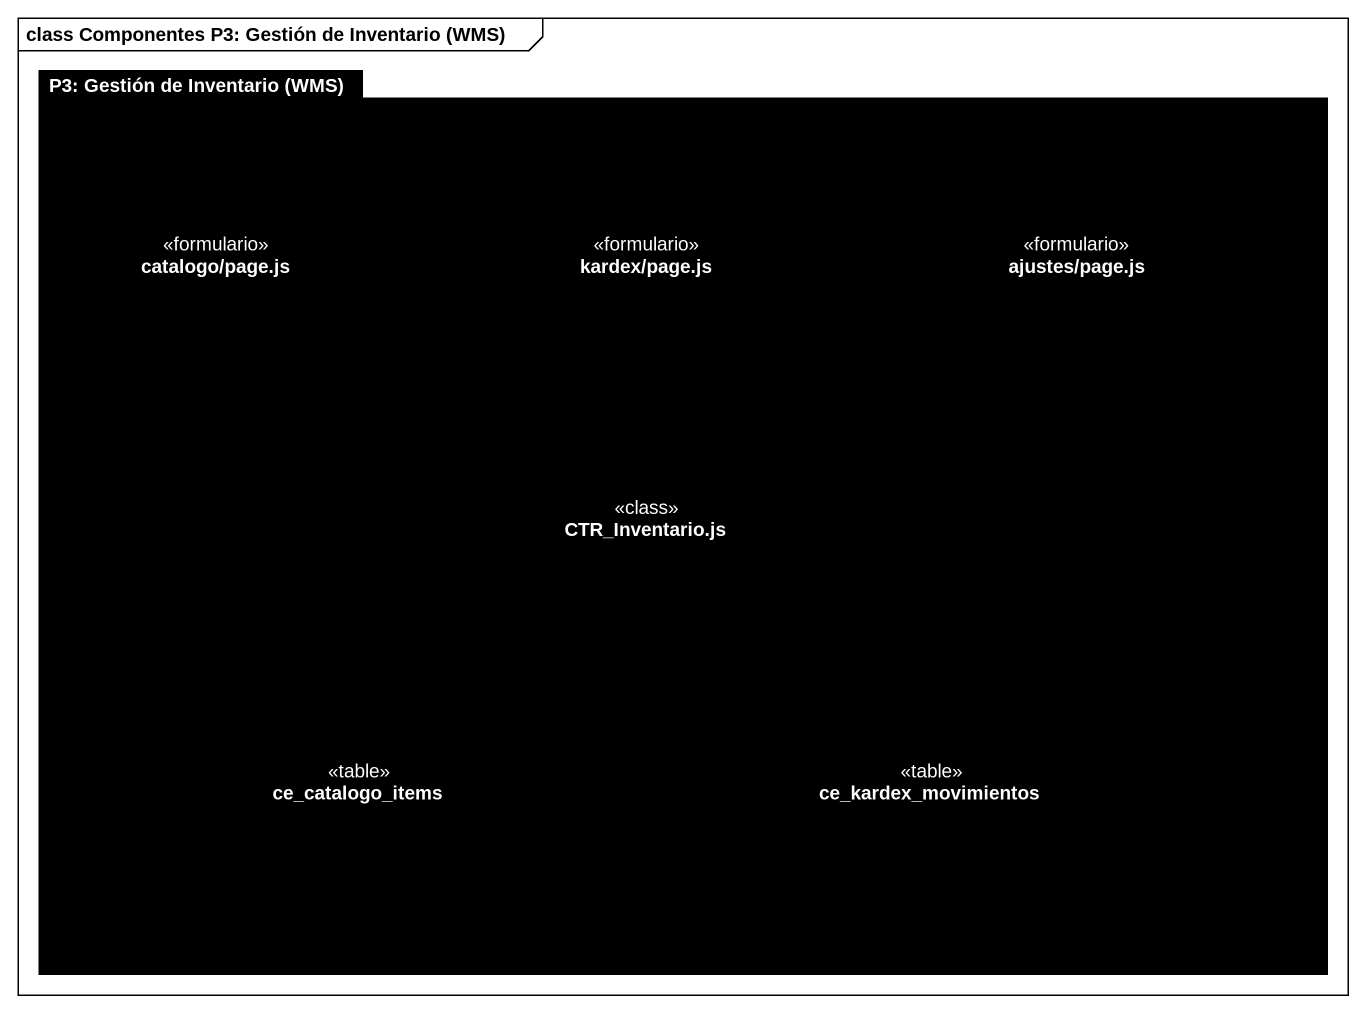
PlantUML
@startuml
mainframe class Componentes P3: Gestión de Inventario (WMS)
package "P3: Gestión de Inventario (WMS)" as P3_Gestión_de_Inventario_WMS #000000 {
  component "catalogo/page.js" as catalogo_page_js <<formulario>> #000000
  component "kardex/page.js" as kardex_page_js <<formulario>> #000000
  component "ajustes/page.js" as ajustes_page_js <<formulario>> #000000
  component "CTR_Inventario.js" as CTR_Inventario_js <<class>> #000000
  component ce_catalogo_items <<table>> #000000
  component ce_kardex_movimientos <<table>> #000000
}
catalogo_page_js ..> CTR_Inventario_js : <<use>>
kardex_page_js ..> CTR_Inventario_js : <<use>>
ajustes_page_js ..> CTR_Inventario_js : <<use>>
CTR_Inventario_js ..> ce_catalogo_items : <<use>>
CTR_Inventario_js ..> ce_kardex_movimientos : <<use>>
@enduml
